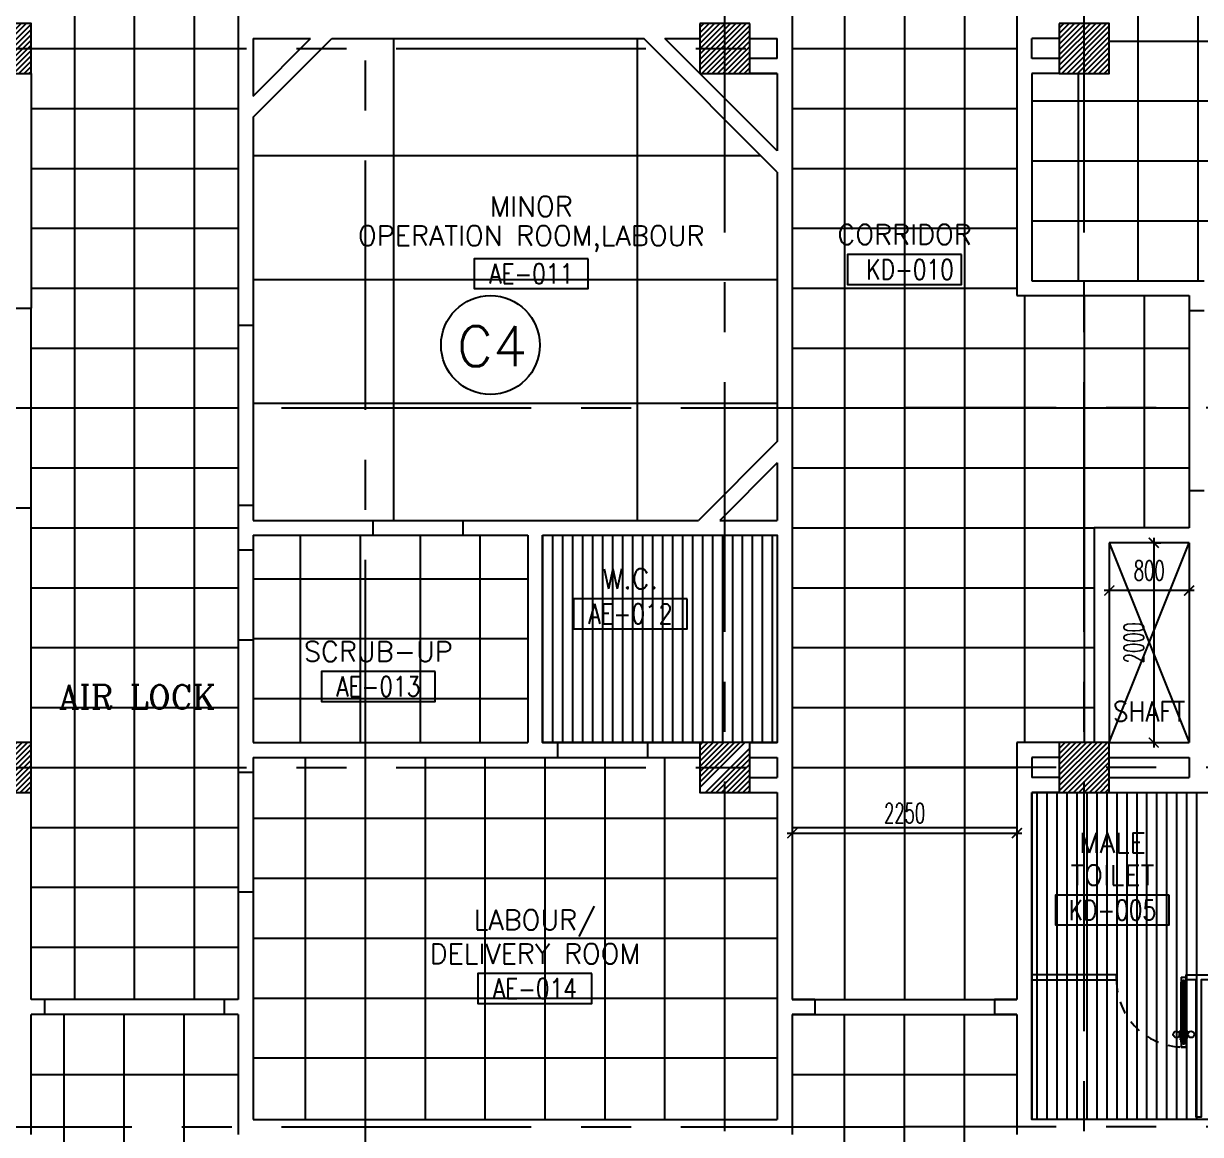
# Model space of a CAD drawing. Extents: x 417820 to 418166, y 43448 to 43632.
# Drawn here: x 417880.87 to 417892.66, y 43507.62 to 43518.74 of the extents above; entities that cross this region are included whole.
import ezdxf
from ezdxf.enums import TextEntityAlignment as Align

# ---------------------------------------------------------------- set-up
doc = ezdxf.new("R2010")
doc.units = 0
doc.header["$MEASUREMENT"] = 0
doc.header["$PDMODE"] = 3
doc.header["$PDSIZE"] = 0.1
doc.linetypes.add('CENTERX2', pattern=[4, 2.5, -0.5, 0.5, -0.5])
doc.linetypes.add('HIDDEN', pattern=[0.375, 0.25, -0.125])
doc.layers.get('0').update_dxf_attribs({"linetype": 'CONTINUOUS'})
doc.layers.get('DEFPOINTS').update_dxf_attribs({"linetype": 'CONTINUOUS'})
for name, color, linetype in [('AXES', 11, 'CENTERX2'), ('CEILING', 4, 'CONTINUOUS'), ('ceiling-marker', 6, 'CONTINUOUS'), ('COL', 2, 'CONTINUOUS'), ('DIM', 4, 'CONTINUOUS'), ('DOOR', 11, 'CONTINUOUS'), ('HAT', 8, 'CONTINUOUS'), ('PART', 9, 'CONTINUOUS'), ('RM-BOX', 11, 'CONTINUOUS'), ('RM-NAME', 11, 'CONTINUOUS'), ('RM-NO', 11, 'CONTINUOUS'), ('SHAFTS', 4, 'CONTINUOUS'), ('TXT', 2, 'CONTINUOUS'), ('WALL', 2, 'CONTINUOUS')]:
    doc.layers.add(name, color=color, linetype=linetype)
doc.styles.add('ROMANC', font='romanc', dxfattribs={"height": 0.1})
doc.styles.add('ROMANS', font='ROMANS.shx', dxfattribs={"width": 0.6})
doc.dimstyles.new('STANDARD in', dxfattribs={"dimtxt": 0.2, "dimasz": 0.1, "dimexe": 0.07, "dimexo": 0.05, "dimgap": 0.1, "dimtad": 1, "dimdec": 0, "dimlfac": 1000, "dimzin": 0, "dimdsep": 46, "dimtxsty": 'ROMANS', "dimblk": 'ARCHTICK', "dimcen": 0.05, "dimdle": 0.05, "dimclrd": 4, "dimclre": 4, "dimclrt": 2, "dimadec": 0, "dimazin": 0, "dimtfac": 1, "dimtdec": 0, "dimtmove": 2, "dimatfit": 3, "dimldrblk": 'ARCHTICK', "dimfxl": 0, "dimtolj": 1, "dimtzin": 0, "dimarcsym": 0})

# ---------------------------------------------------------------- blocks, each defined once
blk = doc.blocks.new('RM1')
at = {"layer": 'RM-BOX'}
blk.add_lwpolyline([(570, -200), (-570, -200), (-570, -500), (570, -500)], close=True, dxfattribs=at)
at = {"layer": 'RM-NAME', "style": 'ROMANS'}
for tag, p in [('ROOMNAME1', (0, 324)), ('ROOMNAME2', (0, 0))]:
    blk.add_attdef(tag, text='', height=200, dxfattribs=at).set_placement(p, align=Align.MIDDLE)
at = {"layer": 'RM-NO', "style": 'ROMANS', "width": 0.8}
blk.add_attdef('ROOMNO', text='', height=200, dxfattribs=at).set_placement((0, -350), align=Align.MIDDLE)
blk = doc.blocks.new('COL50')
at = {"layer": 'COL'}
blk.add_lwpolyline([(-250, 250), (-250, -250), (250, -250), (250, 250)], close=True, dxfattribs=at)
blk = doc.blocks.new('*X42')
at = {"color": 0}
for p, q in [((193089, 55150), (193540, 55601)), ((193089, 55203), (193487, 55601)), ((193089, 55256), (193434, 55601)), ((193089, 55309), (193381, 55601)), ((193089, 55362), (193328, 55601)), ((193089, 55415), (193275, 55601)), ((193089, 55468), (193222, 55601)), ((193089, 55521), (193169, 55601)), ((193089, 55574), (193116, 55601)), ((193146, 55101), (193589, 55544)), ((193199, 55101), (193589, 55491)), ((193252, 55101), (193589, 55438)), ((193305, 55101), (193589, 55385)), ((193358, 55101), (193589, 55332)), ((193411, 55101), (193589, 55278)), ((193464, 55101), (193589, 55225)), ((193517, 55101), (193589, 55172)), ((193570, 55101), (193589, 55119))]:
    blk.add_line(p, q, dxfattribs=at)
blk = doc.blocks.new('*X27')
at = {"color": 0}
for p, q in [((84179, 55117), (84663, 55601)), ((84179, 55170), (84610, 55601)), ((84179, 55223), (84557, 55601)), ((84179, 55276), (84504, 55601)), ((84179, 55329), (84451, 55601)), ((84179, 55382), (84398, 55601)), ((84179, 55435), (84345, 55601)), ((84179, 55488), (84292, 55601)), ((84179, 55541), (84239, 55601)), ((84179, 55594), (84186, 55601)), ((84216, 55101), (84679, 55564)), ((84269, 55101), (84679, 55511)), ((84322, 55101), (84679, 55458)), ((84375, 55101), (84679, 55405)), ((84428, 55101), (84679, 55352)), ((84481, 55101), (84679, 55299)), ((84534, 55101), (84679, 55246)), ((84587, 55101), (84679, 55193)), ((84640, 55101), (84679, 55140))]:
    blk.add_line(p, q, dxfattribs=at)
blk = doc.blocks.new('*X25')
at = {"color": 0}
for p, q in [((80579, 62336), (81044, 62801)), ((80579, 62389), (80991, 62801)), ((80579, 62442), (80938, 62801)), ((80579, 62495), (80885, 62801)), ((80579, 62548), (80832, 62801)), ((80579, 62601), (80779, 62801)), ((80579, 62654), (80726, 62801)), ((80579, 62707), (80673, 62801)), ((80579, 62760), (80620, 62801)), ((80597, 62301), (81079, 62783)), ((80650, 62301), (81079, 62730)), ((80703, 62301), (81079, 62677)), ((80756, 62301), (81079, 62624)), ((80810, 62301), (81079, 62571)), ((80863, 62301), (81079, 62518)), ((80916, 62301), (81079, 62465)), ((80969, 62301), (81079, 62412)), ((81022, 62301), (81079, 62359)), ((81075, 62301), (81079, 62306))]:
    blk.add_line(p, q, dxfattribs=at)
blk = doc.blocks.new('*X26')
at = {"color": 0}
for p, q in [((84179, 62330), (84651, 62801)), ((84179, 62383), (84598, 62801)), ((84179, 62436), (84545, 62801)), ((84179, 62489), (84492, 62801)), ((84179, 62542), (84438, 62801)), ((84179, 62595), (84385, 62801)), ((84179, 62648), (84332, 62801)), ((84179, 62701), (84279, 62801)), ((84179, 62754), (84226, 62801)), ((84204, 62301), (84679, 62777)), ((84257, 62301), (84679, 62724)), ((84310, 62301), (84679, 62671)), ((84363, 62301), (84679, 62617)), ((84416, 62301), (84679, 62564)), ((84469, 62301), (84679, 62511)), ((84522, 62301), (84679, 62458)), ((84575, 62301), (84679, 62405)), ((84628, 62301), (84679, 62352))]:
    blk.add_line(p, q, dxfattribs=at)
blk = doc.blocks.new('*X51')
at = {"color": 0}
for p, q in [((73379, 55136), (73844, 55601)), ((73379, 55189), (73791, 55601)), ((73379, 55242), (73738, 55601)), ((73379, 55295), (73685, 55601)), ((73379, 55348), (73632, 55601)), ((73379, 55401), (73579, 55601)), ((73379, 55454), (73526, 55601)), ((73379, 55507), (73473, 55601)), ((73379, 55560), (73420, 55601)), ((73397, 55101), (73879, 55583)), ((73450, 55101), (73879, 55530)), ((73503, 55101), (73879, 55477)), ((73556, 55101), (73879, 55424)), ((73610, 55101), (73879, 55371)), ((73663, 55101), (73879, 55318)), ((73716, 55101), (73879, 55265)), ((73769, 55101), (73879, 55212)), ((73822, 55101), (73879, 55159)), ((73875, 55101), (73879, 55106))]:
    blk.add_line(p, q, dxfattribs=at)
blk = doc.blocks.new('*X50')
at = {"color": 0}
for p, q in [((73379, 62348), (73832, 62801)), ((73379, 62401), (73779, 62801)), ((73379, 62454), (73726, 62801)), ((73379, 62507), (73673, 62801)), ((73379, 62560), (73620, 62801)), ((73379, 62614), (73567, 62801)), ((73379, 62667), (73514, 62801)), ((73379, 62720), (73461, 62801)), ((73379, 62773), (73408, 62801)), ((73385, 62301), (73879, 62795)), ((73438, 62301), (73879, 62742)), ((73491, 62301), (73879, 62689)), ((73544, 62301), (73879, 62636)), ((73597, 62301), (73879, 62583)), ((73650, 62301), (73879, 62530)), ((73703, 62301), (73879, 62477)), ((73756, 62301), (73879, 62424)), ((73809, 62301), (73879, 62371)), ((73862, 62301), (73879, 62318))]:
    blk.add_line(p, q, dxfattribs=at)
blk = doc.blocks.new('_ARCHTICK')
at = {"color": 0, "linetype": 'ByBlock', "const_width": 0.15}
blk.add_lwpolyline([(-0.5, -0.5), (0.5, 0.5)], dxfattribs=at)
blk = doc.blocks.new('*D170')
at = {"layer": 'DEFPOINTS', "color": 0}
for p in [(417891.747, 43513.19), (417892.547, 43513.19), (417891.747, 43513.066)]:
    blk.add_point(p, dxfattribs=at)
at = {"layer": 'DIM', "color": 4, "lineweight": -2}
for p, q in [((417891.747, 43513.14), (417891.747, 43512.996)), ((417892.547, 43513.14), (417892.547, 43512.996)), ((417892.597, 43513.066), (417891.697, 43513.066))]:
    blk.add_line(p, q, dxfattribs=at)
at = {"layer": 'DIM', "color": 4, "lineweight": -2, "xscale": 0.1, "yscale": 0.1, "zscale": 0.1, "rotation": 180}
blk.add_blockref('_ARCHTICK', (417891.747, 43513.066), dxfattribs=at)
at = {"layer": 'DIM', "color": 4, "lineweight": -2, "xscale": 0.1, "yscale": 0.1, "zscale": 0.1}
blk.add_blockref('_ARCHTICK', (417892.547, 43513.066), dxfattribs=at)
at = {"layer": 'DIM', "color": 2, "insert": (417892.147, 43513.266), "char_height": 0.2, "attachment_point": 5, "style": 'ROMANS'}
blk.add_mtext('\\A1;800', dxfattribs=at)
blk = doc.blocks.new('*D171')
at = {"layer": 'DEFPOINTS', "color": 0}
for p in [(417892.147, 43513.544), (417892.147, 43511.544), (417892.193, 43511.544)]:
    blk.add_point(p, dxfattribs=at)
at = {"layer": 'DIM', "color": 4, "lineweight": -2}
for p, q in [((417892.193, 43513.594), (417892.193, 43511.494)), ((417892.197, 43513.544), (417892.263, 43513.544)), ((417892.197, 43511.544), (417892.263, 43511.544))]:
    blk.add_line(p, q, dxfattribs=at)
at = {"layer": 'DIM', "color": 4, "lineweight": -2, "xscale": 0.1, "yscale": 0.1, "zscale": 0.1}
for p, rotation in [((417892.193, 43513.544), 90), ((417892.193, 43511.544), 270)]:
    blk.add_blockref('_ARCHTICK', p, dxfattribs=dict(at, rotation=rotation))
at = {"layer": 'DIM', "color": 2, "insert": (417891.993, 43512.544), "char_height": 0.2, "attachment_point": 5, "rotation": 90, "style": 'ROMANS'}
blk.add_mtext('\\A1;2000', dxfattribs=at)
blk = doc.blocks.new('*D175')
at = {"layer": 'DEFPOINTS', "color": 0}
for p in [(417888.572, 43510.758), (417890.822, 43510.758), (417890.822, 43510.637)]:
    blk.add_point(p, dxfattribs=at)
at = {"layer": 'DIM', "color": 4, "lineweight": -2}
for p, q in [((417888.572, 43510.708), (417888.572, 43510.567)), ((417890.822, 43510.708), (417890.822, 43510.567)), ((417888.522, 43510.637), (417890.872, 43510.637))]:
    blk.add_line(p, q, dxfattribs=at)
at = {"layer": 'DIM', "color": 4, "lineweight": -2, "xscale": 0.1, "yscale": 0.1, "zscale": 0.1, "rotation": 180}
blk.add_blockref('_ARCHTICK', (417888.572, 43510.637), dxfattribs=at)
at = {"layer": 'DIM', "color": 4, "lineweight": -2, "xscale": 0.1, "yscale": 0.1, "zscale": 0.1}
blk.add_blockref('_ARCHTICK', (417890.822, 43510.637), dxfattribs=at)
at = {"layer": 'DIM', "color": 2, "insert": (417889.697, 43510.837), "char_height": 0.2, "attachment_point": 5, "style": 'ROMANS'}
blk.add_mtext('\\A1;2250', dxfattribs=at)

msp = doc.modelspace()

# ---------------------------------------------------------------- linework, layer by layer
at = {"layer": 'AXES'}
for p, q in [((417887.8966, 43448.6529), (417887.8966, 43538.4875)), ((417891.4966, 43448.6529), (417891.4966, 43538.4875)), ((417884.2966, 43466.8743), (417884.2966, 43525.4443)), ((417820.6052, 43518.4943), (417889.6966, 43518.4943)), ((417831.4566, 43514.8943), (417889.6966, 43514.8943)), ((417911.2163, 43514.8943), (417889.6966, 43514.8943)), ((417820.6052, 43511.2943), (417889.6966, 43511.2943)), ((417911.2163, 43511.2943), (417889.6966, 43511.2943)), ((417831.4566, 43507.6943), (417889.6966, 43507.6943)), ((417911.2163, 43507.6943), (417889.6966, 43507.6943))]:
    msp.add_line(p, q, dxfattribs=at)
at = {"layer": 'CEILING'}
for p, q in [((417892.0341, 43525.4443), (417892.0341, 43516.1693)), ((417892.6341, 43525.4443), (417892.6341, 43516.1693)), ((417889.0966, 43525.0193), (417889.0966, 43508.9693)), ((417889.6966, 43525.0193), (417889.6966, 43508.9693)), ((417890.2966, 43525.0193), (417890.2966, 43508.9693)), ((417889.6966, 43523.1443), (417889.6966, 43508.9693)), ((417881.3841, 43508.9693), (417881.3841, 43522.0193)), ((417881.9841, 43508.9693), (417881.9841, 43522.0193)), ((417882.5841, 43508.9693), (417882.5841, 43522.0193)), ((417884.5766, 43518.5943), (417884.5766, 43513.7693)), ((417887.0166, 43518.5943), (417887.0166, 43513.7693)), ((417891.7466, 43518.5693), (417898.4466, 43518.5693)), ((417880.9466, 43518.4943), (417883.0216, 43518.4943)), ((417888.5716, 43518.4943), (417890.8216, 43518.4943)), ((417891.4341, 43518.2443), (417891.4341, 43516.1693)), ((417890.9716, 43517.9693), (417900.2966, 43517.9693)), ((417880.9466, 43517.8943), (417883.0216, 43517.8943)), ((417888.5716, 43517.8943), (417890.8216, 43517.8943)), ((417883.1716, 43517.4218), (417888.257, 43517.4218)), ((417890.9716, 43517.3693), (417900.2966, 43517.3693)), ((417880.9466, 43517.2943), (417883.0216, 43517.2943)), ((417888.5716, 43517.2943), (417890.8216, 43517.2943)), ((417880.9466, 43516.6943), (417883.0216, 43516.6943)), ((417888.5716, 43516.6943), (417890.8216, 43516.6943)), ((417890.9716, 43516.7693), (417900.2966, 43516.7693)), ((417880.9466, 43516.0943), (417883.0216, 43516.0943)), ((417883.1716, 43516.1818), (417888.4216, 43516.1818)), ((417888.5716, 43516.0943), (417890.8216, 43516.0943)), ((417890.8966, 43516.0193), (417890.8966, 43511.5443)), ((417891.4966, 43516.0193), (417891.4966, 43511.5443)), ((417892.0966, 43516.0193), (417892.0966, 43513.6943)), ((417880.9466, 43515.4943), (417883.0216, 43515.4943)), ((417888.5716, 43515.4943), (417892.5466, 43515.4943)), ((417880.9466, 43514.8943), (417883.0216, 43514.8943)), ((417883.1716, 43514.9418), (417888.4216, 43514.9418)), ((417888.5716, 43514.8943), (417892.5466, 43514.8943)), ((417880.9466, 43514.2943), (417883.0216, 43514.2943)), ((417888.5716, 43514.2943), (417892.5466, 43514.2943)), ((417880.9466, 43513.6943), (417883.0216, 43513.6943)), ((417883.6466, 43511.5443), (417883.6466, 43513.6193)), ((417884.2466, 43511.5443), (417884.2466, 43513.6193)), ((417884.8466, 43511.5443), (417884.8466, 43513.6193)), ((417885.4466, 43511.5443), (417885.4466, 43513.6193)), ((417886.1716, 43513.6193), (417886.1716, 43511.5443)), ((417886.2716, 43513.6193), (417886.2716, 43511.5443)), ((417886.3716, 43513.6193), (417886.3716, 43511.5443)), ((417886.4716, 43513.6193), (417886.4716, 43511.5443)), ((417886.5716, 43513.6193), (417886.5716, 43511.5443)), ((417886.6716, 43513.6193), (417886.6716, 43511.5443)), ((417886.7716, 43513.6193), (417886.7716, 43511.5443)), ((417886.8716, 43513.6193), (417886.8716, 43511.5443)), ((417886.9716, 43513.6193), (417886.9716, 43511.5443)), ((417887.0716, 43513.6193), (417887.0716, 43511.5443)), ((417887.1716, 43513.6193), (417887.1716, 43511.5443)), ((417887.2716, 43513.6193), (417887.2716, 43511.5443)), ((417887.3716, 43513.6193), (417887.3716, 43511.5443)), ((417887.4716, 43513.6193), (417887.4716, 43511.5443)), ((417887.5716, 43513.6193), (417887.5716, 43511.5443)), ((417887.6716, 43513.6193), (417887.6716, 43511.5443)), ((417887.7716, 43513.6193), (417887.7716, 43511.5443)), ((417887.8716, 43513.6193), (417887.8716, 43511.5443)), ((417887.9716, 43513.6193), (417887.9716, 43511.5443)), ((417888.0716, 43513.6193), (417888.0716, 43511.5443)), ((417888.1716, 43513.6193), (417888.1716, 43511.5443)), ((417888.2716, 43513.6193), (417888.2716, 43511.5443)), ((417888.3716, 43513.6193), (417888.3716, 43511.5443)), ((417888.5716, 43513.6943), (417891.5966, 43513.6943)), ((417885.9216, 43513.1818), (417883.1716, 43513.1818)), ((417880.9466, 43513.0943), (417883.0216, 43513.0943)), ((417888.5716, 43513.0943), (417891.5966, 43513.0943)), ((417885.9216, 43512.5818), (417883.1716, 43512.5818)), ((417880.9466, 43512.4943), (417883.0216, 43512.4943)), ((417888.5716, 43512.4943), (417891.5966, 43512.4943)), ((417885.9216, 43511.9818), (417883.1716, 43511.9818)), ((417880.9466, 43511.8943), (417883.0216, 43511.8943)), ((417888.5716, 43511.8943), (417891.5966, 43511.8943)), ((417883.6966, 43507.7693), (417883.6966, 43511.3943)), ((417884.2966, 43507.7693), (417884.2966, 43511.3943)), ((417884.8966, 43507.7693), (417884.8966, 43511.3943)), ((417885.4966, 43507.7693), (417885.4966, 43511.3943)), ((417886.0966, 43507.7693), (417886.0966, 43511.3943)), ((417886.6966, 43507.7693), (417886.6966, 43511.3943)), ((417887.2966, 43507.7693), (417887.2966, 43511.3943)), ((417880.9466, 43511.2943), (417883.0216, 43511.2943)), ((417888.5716, 43511.2943), (417890.8216, 43511.2943)), ((417887.8966, 43507.7693), (417887.8966, 43511.0443)), ((417891.0216, 43511.0443), (417891.0216, 43507.7693)), ((417891.1216, 43511.0443), (417891.1216, 43507.7693)), ((417891.2216, 43511.0443), (417891.2216, 43507.7693)), ((417891.3216, 43511.0443), (417891.3216, 43507.7693)), ((417891.4216, 43511.0443), (417891.4216, 43507.7693)), ((417891.5216, 43511.0443), (417891.5216, 43507.7693)), ((417891.6216, 43511.0443), (417891.6216, 43507.7693)), ((417891.7216, 43511.0443), (417891.7216, 43507.7693)), ((417891.8216, 43511.0443), (417891.8216, 43507.7693)), ((417891.9216, 43511.0443), (417891.9216, 43507.7693)), ((417892.0216, 43511.0443), (417892.0216, 43507.7693)), ((417892.1216, 43511.0443), (417892.1216, 43507.7693)), ((417892.2216, 43511.0443), (417892.2216, 43507.7693)), ((417892.3216, 43511.0443), (417892.3216, 43507.7693)), ((417892.4216, 43511.0443), (417892.4216, 43507.7693)), ((417892.5216, 43511.0443), (417892.5216, 43507.7693)), ((417892.6216, 43511.0443), (417892.6216, 43507.7693)), ((417888.4216, 43510.7818), (417883.1716, 43510.7818)), ((417880.9466, 43510.6943), (417883.0216, 43510.6943)), ((417888.5716, 43510.6943), (417890.8216, 43510.6943)), ((417888.4216, 43510.1818), (417883.1716, 43510.1818)), ((417880.9466, 43510.0943), (417883.0216, 43510.0943)), ((417880.9466, 43509.4943), (417883.0216, 43509.4943)), ((417888.4216, 43509.5818), (417883.1716, 43509.5818)), ((417888.4216, 43508.9818), (417883.1716, 43508.9818)), ((417881.2766, 43508.8193), (417881.2766, 43505.3693)), ((417881.8766, 43508.8193), (417881.8766, 43505.3693)), ((417882.4766, 43508.8193), (417882.4766, 43505.3693)), ((417889.0966, 43494.6443), (417889.0966, 43508.8193)), ((417889.6966, 43494.6443), (417889.6966, 43508.8193)), ((417889.6966, 43494.6443), (417889.6966, 43508.8193)), ((417890.2966, 43494.6443), (417890.2966, 43508.8193)), ((417888.4216, 43508.3818), (417883.1716, 43508.3818)), ((417880.9466, 43508.2193), (417883.0216, 43508.2193)), ((417888.5716, 43508.2193), (417890.8216, 43508.2193))]:
    msp.add_line(p, q, dxfattribs=at)
for points in [[(417886.0716, 43513.6193), (417888.4216, 43513.6193), (417888.4216, 43511.5443), (417886.0716, 43511.5443)], [(417890.9716, 43511.0443), (417894.3216, 43511.0443), (417894.3216, 43507.7693), (417890.9716, 43507.7693)]]:
    msp.add_lwpolyline(points, close=True, dxfattribs=at)
at = {"layer": 'ceiling-marker', "color": 2}
msp.add_circle((417885.5485, 43515.5248), 0.4949, dxfattribs=at)
at = {"layer": 'COL'}
for p, q in [((417887.6466, 43518.7443), (417887.6466, 43518.2443)), ((417888.1466, 43518.7443), (417887.6466, 43518.7443)), ((417888.1466, 43518.2443), (417888.1466, 43518.7443)), ((417887.6466, 43518.2443), (417888.1466, 43518.2443))]:
    msp.add_line(p, q, dxfattribs=at)
msp.add_lwpolyline([(417891.2466, 43518.7443), (417891.2466, 43518.2443), (417891.7466, 43518.2443), (417891.7466, 43518.7443)], close=True, dxfattribs=at)
at = {"layer": 'DOOR', "linetype": 'ByBlock'}
for p, q in [((417892.468, 43509.1943), (417892.468, 43509.1443)), ((417892.468, 43509.1943), (417892.518, 43509.1943)), ((417892.468, 43508.5443), (417892.468, 43509.1443)), ((417892.468, 43509.1443), (417892.485, 43509.1443)), ((417892.485, 43509.1443), (417892.485, 43509.1643)), ((417892.485, 43509.1643), (417892.501, 43509.1643)), ((417892.485, 43509.1443), (417892.485, 43508.5443)), ((417892.501, 43509.1643), (417892.501, 43509.1443)), ((417892.501, 43509.1443), (417892.501, 43508.5443)), ((417892.501, 43509.1443), (417892.518, 43509.1443)), ((417892.518, 43509.1443), (417892.518, 43509.1943)), ((417892.518, 43509.1443), (417892.518, 43508.5443)), ((417892.4608, 43508.6541), (417892.4518, 43508.6541)), ((417892.4518, 43508.5893), (417892.4518, 43508.6541)), ((417892.4608, 43508.5893), (417892.4608, 43508.6541)), ((417892.5252, 43508.6541), (417892.5342, 43508.6541)), ((417892.5252, 43508.5893), (417892.5252, 43508.6541)), ((417892.5342, 43508.5893), (417892.5342, 43508.6541)), ((417892.4608, 43508.5893), (417892.4518, 43508.5893)), ((417892.468, 43508.5767), (417892.4608, 43508.5767)), ((417892.4608, 43508.5667), (417892.4608, 43508.5767)), ((417892.468, 43508.5667), (417892.4608, 43508.5667)), ((417892.485, 43508.5443), (417892.468, 43508.5443)), ((417892.468, 43508.5443), (417892.468, 43508.4943)), ((417892.485, 43508.5443), (417892.485, 43508.5243)), ((417892.518, 43508.5443), (417892.501, 43508.5443)), ((417892.501, 43508.5443), (417892.501, 43508.5243)), ((417892.518, 43508.5767), (417892.5252, 43508.5767)), ((417892.518, 43508.5667), (417892.5252, 43508.5667)), ((417892.518, 43508.5443), (417892.518, 43508.4943)), ((417892.5252, 43508.5893), (417892.5342, 43508.5893)), ((417892.5252, 43508.5667), (417892.5252, 43508.5767))]:
    msp.add_line(p, q, dxfattribs=at)
at = {"layer": 'DOOR', "color": 97, "linetype": 'ByBlock'}
for p, q in [((417892.501, 43508.5243), (417892.485, 43508.5243)), ((417892.518, 43508.4943), (417892.468, 43508.4943)), ((417892.468, 43508.4943), (417892.518, 43508.4943))]:
    msp.add_line(p, q, dxfattribs=at)
at = {"layer": 'DOOR', "linetype": 'ByBlock'}
for centre in [(417892.4195, 43508.6217), (417892.5665, 43508.6217)]:
    msp.add_circle(centre, 0.0324, dxfattribs=at)
at = {"layer": 'DOOR', "linetype": 'HIDDEN', "ltscale": 0.5}
msp.add_arc((417892.493, 43509.1689), 0.675, 179.96077, 272.12255, dxfattribs=at)
at = {"layer": 'PART'}
for points in [[(417890.9716, 43509.1693), (417891.818, 43509.1689), (417891.818, 43509.2193), (417890.9716, 43509.2193)], [(417892.768, 43509.2193), (417892.768, 43509.1693), (417892.668, 43509.1693), (417892.668, 43507.7923), (417892.618, 43507.7923), (417892.618, 43509.1693), (417892.518, 43509.1693), (417892.518, 43509.2193), (417892.768, 43509.2193)]]:
    msp.add_lwpolyline(points, dxfattribs=at)
at = {"layer": 'SHAFTS'}
for p, q in [((417891.7466, 43511.5443), (417892.5466, 43513.5443)), ((417891.7466, 43513.5443), (417892.5466, 43511.5443))]:
    msp.add_line(p, q, dxfattribs=at)
at = {"layer": 'WALL'}
for p, q in [((417888.5716, 43525.0193), (417888.5716, 43508.9693)), ((417888.5716, 43525.0193), (417888.5716, 43508.9693)), ((417888.5716, 43525.0193), (417888.5716, 43508.9693)), ((417890.8216, 43525.0193), (417890.8216, 43516.0193)), ((417890.8216, 43525.0193), (417890.8216, 43516.0193)), ((417888.5716, 43524.6634), (417888.5716, 43508.9693)), ((417883.0216, 43518.8952), (417883.0216, 43515.7193)), ((417883.1716, 43517.8065), (417883.9595, 43518.5943)), ((417883.1716, 43518.5943), (417883.7474, 43518.5943)), ((417883.1716, 43518.5943), (417883.1716, 43518.0186)), ((417883.1716, 43518.0186), (417883.7474, 43518.5943)), ((417883.9595, 43518.5943), (417887.0845, 43518.5943)), ((417888.4216, 43517.2572), (417887.0845, 43518.5943)), ((417888.4216, 43517.4693), (417887.2966, 43518.5943)), ((417887.2966, 43518.5943), (417887.6466, 43518.5943)), ((417888.1466, 43518.5943), (417888.4216, 43518.5943)), ((417888.4216, 43518.3943), (417888.4216, 43518.5943)), ((417891.2466, 43518.5943), (417890.9716, 43518.5943)), ((417890.9716, 43518.3943), (417890.9716, 43518.5943)), ((417888.4216, 43518.3943), (417888.1466, 43518.3943)), ((417891.2466, 43518.3943), (417890.9716, 43518.3943)), ((417880.9466, 43518.2443), (417880.9466, 43515.8943)), ((417888.1466, 43518.2443), (417888.4216, 43518.2443)), ((417888.4216, 43518.2443), (417888.1466, 43518.2443)), ((417888.1466, 43518.2443), (417888.4216, 43518.2443)), ((417888.4216, 43518.2443), (417888.1466, 43518.2443)), ((417888.4216, 43518.2443), (417888.4216, 43517.4693)), ((417890.9716, 43518.2443), (417890.9716, 43516.1693)), ((417891.2466, 43518.2443), (417890.9716, 43518.2443)), ((417891.2466, 43518.2443), (417890.9716, 43518.2443)), ((417883.1716, 43517.8065), (417883.1716, 43515.7193)), ((417888.4216, 43517.2572), (417888.4216, 43514.5572)), ((417890.9716, 43516.1693), (417892.6966, 43516.1693)), ((417890.8216, 43516.0193), (417892.5466, 43516.0193)), ((417890.8216, 43516.0193), (417892.0966, 43516.0193)), ((417892.5466, 43516.0193), (417892.5466, 43515.8693)), ((417880.7966, 43515.8943), (417880.9466, 43515.8943)), ((417880.9466, 43511.5443), (417880.9466, 43515.8943)), ((417892.5466, 43515.8693), (417892.6966, 43515.8693)), ((417892.5466, 43515.8693), (417892.5466, 43513.6943)), ((417883.0216, 43515.7193), (417883.0216, 43513.4693)), ((417883.1716, 43515.7193), (417883.0216, 43515.7193)), ((417883.1716, 43515.7193), (417883.1716, 43513.7693)), ((417888.4216, 43514.5572), (417887.6337, 43513.7693)), ((417888.4216, 43514.3451), (417887.8459, 43513.7693)), ((417888.4216, 43514.3451), (417888.4216, 43513.7693)), ((417892.5466, 43514.0693), (417892.6966, 43514.0693)), ((417880.7966, 43513.8943), (417880.9466, 43513.8943)), ((417883.1716, 43513.9193), (417883.0216, 43513.9193)), ((417883.1716, 43513.7693), (417884.3716, 43513.7693)), ((417884.3716, 43513.7693), (417887.6337, 43513.7693)), ((417884.3716, 43513.7693), (417884.3716, 43513.6193)), ((417885.2716, 43513.7693), (417885.2716, 43513.6193)), ((417887.8459, 43513.7693), (417888.4216, 43513.7693)), ((417883.1716, 43513.6193), (417884.3716, 43513.6193)), ((417883.1716, 43513.6193), (417883.1716, 43513.4693)), ((417884.3716, 43513.6193), (417885.9216, 43513.6193)), ((417885.9216, 43513.6193), (417885.9216, 43511.5443)), ((417886.0716, 43513.6193), (417886.0716, 43511.5443)), ((417886.0716, 43513.6193), (417888.4216, 43513.6193)), ((417888.4216, 43513.6193), (417888.4216, 43511.5443)), ((417888.4216, 43513.6193), (417888.4216, 43511.5443)), ((417888.4216, 43513.6193), (417888.4216, 43511.5443)), ((417888.4216, 43513.6193), (417888.4216, 43511.5443)), ((417891.5966, 43513.6943), (417891.5966, 43511.5443)), ((417892.5466, 43513.6943), (417891.5966, 43513.6943)), ((417892.0966, 43513.6943), (417891.5966, 43513.6943)), ((417891.5966, 43513.6943), (417891.5966, 43511.5443)), ((417891.7466, 43513.5443), (417891.7466, 43511.5443)), ((417892.5466, 43513.5443), (417891.7466, 43513.5443)), ((417891.7466, 43513.5443), (417891.7466, 43511.5443)), ((417892.0966, 43513.5443), (417891.7466, 43513.5443)), ((417892.5466, 43513.5443), (417892.5466, 43511.5443)), ((417883.0216, 43513.4693), (417883.0216, 43511.2443)), ((417883.1716, 43513.4693), (417883.0216, 43513.4693)), ((417883.1716, 43513.4693), (417883.1716, 43511.5443)), ((417883.1716, 43512.5693), (417883.0216, 43512.5693)), ((417883.1716, 43511.5443), (417885.9216, 43511.5443)), ((417886.0716, 43511.5443), (417887.1216, 43511.5443)), ((417886.2216, 43511.5443), (417886.2216, 43511.3943)), ((417886.2216, 43511.5443), (417886.2216, 43511.3943)), ((417887.1216, 43511.5443), (417887.1216, 43511.3943)), ((417887.1216, 43511.5443), (417887.1216, 43511.3943)), ((417887.1216, 43511.5443), (417887.6466, 43511.5443)), ((417887.2966, 43511.5443), (417887.6466, 43511.5443)), ((417888.1466, 43511.5443), (417888.4216, 43511.5443)), ((417888.1466, 43511.5443), (417888.4216, 43511.5443)), ((417888.1466, 43511.5443), (417888.4216, 43511.5443)), ((417888.1466, 43511.5443), (417888.4216, 43511.5443)), ((417890.8216, 43511.5443), (417890.8216, 43508.9693)), ((417890.8216, 43511.5443), (417890.8216, 43508.9693)), ((417891.2466, 43511.5443), (417890.8216, 43511.5443)), ((417891.2466, 43511.5443), (417890.8216, 43511.5443)), ((417891.2466, 43511.5443), (417890.8216, 43511.5443)), ((417891.7466, 43511.5443), (417892.5466, 43511.5443)), ((417891.7466, 43511.5443), (417892.0966, 43511.5443)), ((417883.1716, 43511.3943), (417887.1216, 43511.3943)), ((417883.1716, 43511.3943), (417883.1716, 43511.2443)), ((417887.1216, 43511.3943), (417887.6466, 43511.3943)), ((417887.2966, 43511.3943), (417887.6466, 43511.3943)), ((417888.1466, 43511.3943), (417888.4216, 43511.3943)), ((417888.4216, 43511.3943), (417888.4216, 43511.1943)), ((417891.2466, 43511.3943), (417890.9716, 43511.3943)), ((417890.9716, 43511.3943), (417890.9716, 43511.1943)), ((417891.7466, 43511.3943), (417892.5466, 43511.3943)), ((417892.5466, 43511.3943), (417892.5466, 43511.1943)), ((417883.0216, 43511.2443), (417883.0216, 43508.9693)), ((417883.1716, 43511.2443), (417883.0216, 43511.2443)), ((417883.1716, 43511.2443), (417883.1716, 43507.7693)), ((417888.1466, 43511.1943), (417888.4216, 43511.1943)), ((417891.2466, 43511.1943), (417890.9716, 43511.1943)), ((417891.7466, 43511.1943), (417892.5466, 43511.1943)), ((417880.9466, 43508.9693), (417880.9466, 43511.0443)), ((417888.1466, 43511.0443), (417888.4216, 43511.0443)), ((417888.1466, 43511.0443), (417888.4216, 43511.0443)), ((417888.1466, 43511.0443), (417888.4216, 43511.0443)), ((417888.1466, 43511.0443), (417888.4216, 43511.0443)), ((417888.4216, 43511.0443), (417888.4216, 43507.7693)), ((417888.4216, 43511.0443), (417888.4216, 43507.7693)), ((417888.4216, 43511.0443), (417888.4216, 43507.7693)), ((417888.4216, 43511.0443), (417888.4216, 43507.7693)), ((417890.9716, 43511.0443), (417890.9716, 43507.7693)), ((417890.9716, 43511.0443), (417890.9716, 43507.7693)), ((417891.2466, 43511.0443), (417890.9716, 43511.0443)), ((417891.2466, 43511.0443), (417890.9716, 43511.0443)), ((417891.7466, 43511.0443), (417893.2216, 43511.0443)), ((417883.1716, 43510.0443), (417883.0216, 43510.0443)), ((417881.0841, 43508.9693), (417880.9466, 43508.9693)), ((417881.0841, 43508.8193), (417881.0841, 43508.9693)), ((417883.0216, 43508.9693), (417881.0841, 43508.9693)), ((417882.8841, 43508.8193), (417882.8841, 43508.9693)), ((417888.7966, 43508.9693), (417888.5716, 43508.9693)), ((417888.5716, 43508.9693), (417888.7966, 43508.9693)), ((417888.7966, 43508.9693), (417888.5716, 43508.9693)), ((417888.5716, 43508.9693), (417888.7966, 43508.9693)), ((417888.7966, 43508.9693), (417888.7966, 43508.8193)), ((417888.7966, 43508.9693), (417888.7966, 43508.8193)), ((417888.7966, 43508.9693), (417890.8216, 43508.9693)), ((417888.7966, 43508.9693), (417888.7966, 43508.8193)), ((417888.7966, 43508.9693), (417888.7966, 43508.8193)), ((417890.8216, 43508.9693), (417890.5966, 43508.9693)), ((417890.5966, 43508.9693), (417890.5966, 43508.8193)), ((417890.5966, 43508.9693), (417890.5966, 43508.8193)), ((417880.9466, 43507.6193), (417880.9466, 43508.8193)), ((417881.0841, 43508.8193), (417880.9466, 43508.8193)), ((417883.0216, 43508.8193), (417881.0841, 43508.8193)), ((417883.0216, 43508.8193), (417883.0216, 43507.6193)), ((417888.5716, 43508.8193), (417888.5716, 43507.6193)), ((417888.7966, 43508.8193), (417888.5716, 43508.8193)), ((417888.5716, 43508.8193), (417888.5716, 43507.6193)), ((417888.5716, 43508.8193), (417888.7966, 43508.8193)), ((417888.5716, 43508.8193), (417888.5716, 43507.6193)), ((417888.7966, 43508.8193), (417888.5716, 43508.8193)), ((417888.5716, 43508.8193), (417888.5716, 43507.6193)), ((417888.5716, 43508.8193), (417888.7966, 43508.8193)), ((417888.7966, 43508.8193), (417890.8216, 43508.8193)), ((417890.8216, 43508.8193), (417890.5966, 43508.8193)), ((417890.8216, 43508.8193), (417890.8216, 43507.6193)), ((417890.8216, 43508.8193), (417890.8216, 43507.6193)), ((417883.1716, 43507.7693), (417888.4216, 43507.7693)), ((417887.2966, 43507.7693), (417888.4216, 43507.7693)), ((417894.3216, 43507.7693), (417890.9716, 43507.7693)), ((417892.343, 43507.7693), (417890.9716, 43507.7693))]:
    msp.add_line(p, q, dxfattribs=at)

# ---------------------------------------------------------------- block references
at = {"layer": 'COL', "xscale": 0.001000000047497451, "yscale": 0.0009999999892897904, "zscale": 0.001}
for p in [(417880.6966, 43518.4943), (417880.6966, 43511.2943), (417887.8966, 43511.2943), (417891.4966, 43511.2943)]:
    msp.add_blockref('COL50', p, dxfattribs=at)
at = {"layer": 'HAT', "xscale": 0.001000000047497451, "yscale": 0.0009999999892897904, "zscale": 0.001}
for name, p in [('*X50', (417807.0674, 43455.9433)), ('*X25', (417807.0674, 43455.9433)), ('*X26', (417807.0674, 43455.9433)), ('*X51', (417807.0674, 43455.9433)), ('*X42', (417694.5581, 43455.9433)), ('*X27', (417807.0674, 43455.9433))]:
    msp.add_blockref(name, p, dxfattribs=at)
for p, values in [((417885.9563, 43516.5896), {'ROOMNO': 'AE-011', 'ROOMNAME2': 'OPERATION ROOM,LABOUR', 'ROOMNAME1': 'MINOR'}), ((417886.9498, 43513.1834), {'ROOMNO': 'AE-012', 'ROOMNAME2': 'W.C.'}), ((417884.4251, 43512.4561), {'ROOMNO': 'AE-013', 'ROOMNAME2': 'SCRUB-UP'}), ((417891.7786, 43510.2169), {'ROOMNO': 'KD-005', 'ROOMNAME2': 'TOILET', 'ROOMNAME1': 'MALE'}), ((417885.9932, 43509.4296), {'ROOMNO': 'AE-014', 'ROOMNAME2': 'DELIVERY ROOM', 'ROOMNAME1': 'LABOUR/'})]:
    msp.add_blockref('RM1', p, dxfattribs=at).add_auto_attribs(values)
at = {"layer": 'WALL', "xscale": 0.001000000047497451, "yscale": 0.0009999999892897904, "zscale": 0.001}
msp.add_blockref('RM1', (417889.6966, 43516.631), dxfattribs=at).add_auto_attribs({'ROOMNO': ' KD-010', 'ROOMNAME2': 'CORRIDOR'})

# ---------------------------------------------------------------- texts
at = {"layer": 'RM-NAME', "style": 'ROMANS', "width": 0.9}
msp.add_text('SHAFT', height=0.2, dxfattribs=at).set_placement((417892.1463, 43511.8556), align=Align.MIDDLE)
at = {"layer": 'TXT', "color": 6, "style": 'ROMANS'}
msp.add_text('C4', height=0.4, dxfattribs=at).set_placement((417885.2141, 43515.3124))
at = {"layer": 'TXT', "style": 'ROMANC'}
msp.add_text('AIR LOCK', height=0.24, dxfattribs=at).set_placement((417882.0068, 43512.0011), align=Align.MIDDLE)

# ---------------------------------------------------------------- dimensions: what is measured, and where the dimension line sits
at = {"layer": 'DIM'}
dim = msp.add_linear_dim(base=(417892.1931, 43511.5443), p1=(417892.1466, 43513.5443), p2=(417892.1466, 43511.5443), angle=90, dimstyle='STANDARD in', dxfattribs=at)
dim.commit()
dim.dimension.update_dxf_attribs({"geometry": '*D171', "text_midpoint": (417891.9931, 43512.5443)})
for base, p1, p2, picture, middle in [((417891.7466, 43513.0661), (417892.5466, 43513.1904), (417891.7466, 43513.1904), '*D170', (417892.1466, 43513.2661)), ((417890.8216, 43510.6373), (417888.5716, 43510.7577), (417890.8216, 43510.7577), '*D175', (417889.6966, 43510.8373))]:
    dim = msp.add_linear_dim(base=base, p1=p1, p2=p2, dimstyle='STANDARD in', dxfattribs=at)
    dim.commit()
    dim.dimension.update_dxf_attribs({"geometry": picture, "text_midpoint": middle})

doc.saveas('drawing.dxf')
